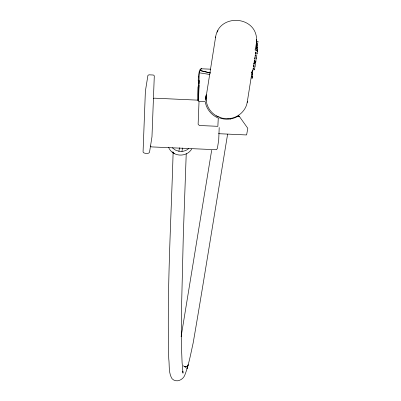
<?xml version="1.0" encoding="UTF-8"?>
<svg xmlns="http://www.w3.org/2000/svg" width="401" height="401" viewBox="0 0 401 401"><rect width="100%" height="100%" fill="white"/><g stroke="black" fill="none" stroke-linecap="round" stroke-linejoin="round"><path stroke-width="0.6" d="M252.184 75.804L252.154 75.749M256.71 40.676L255.678 48.907M254.51 69.939L254.535 69.137M254.53 69.418L254.555 68.601M254.765 68.345L254.805 67.007M255.016 66.756L255.041 65.954M255.031 66.24L255.056 65.418M255.267 65.162L255.312 63.829M255.517 63.574L255.562 62.235L255.547 62.772M255.798 61.183L255.773 61.985L255.813 60.646M256.023 60.391L256.064 59.052M256.274 58.802L256.299 58M256.294 58.285L256.319 57.463M256.53 57.208L256.57 55.874M256.78 55.619L256.805 54.817M257.056 53.228L257.031 54.025L257.076 52.691M257.372 44.947L257.367 45.233L257.392 44.411M257.282 52.436L257.327 51.097L257.307 51.634M257.442 48.295L257.482 46.962L257.467 47.498M257.617 43.639L257.597 44.155L257.627 43.358M257.562 50.045L257.537 50.847L257.577 49.508M257.693 46.706L257.738 45.368M257.853 42.566L257.893 41.228L257.878 41.764M254.139 62.731L254.164 62.626M255.397 54.777L255.407 54.581M255.678 53.077L255.668 53.273M256.154 50.005L256.164 49.804M198.936 83.764L199.061 80.426L198.289 100.716M252.59 71.258L252.635 70.1M143.067 151.909L145.383 91.197L147.919 75.413L148.911 74.817L153.307 75.017L153.974 75.323L154.29 76.09L151.974 136.801L149.533 152.205C149.157 154.159 143.904 153.583 143.132 152.3M197.472 100.38L197.994 86.736M198.219 80.912L198.365 77.052L199.417 70.431M198.229 100.355L199.357 70.782M198.445 101.468L199.066 85.333M219.202 127.498L218.725 139.959L217.377 148.485L216.445 149.733L151.463 146.896L150.2 145.959M252.124 75.558L252.259 72.04M252.289 74.887L252.289 73.383M252.429 71.263L252.47 70.155M256.089 49.173L256.294 43.759M256.429 40.295L256.475 39.113M256.194 49.333L256.394 44.005M256.44 42.822L256.575 39.273M257.247 49.178L257.267 48.621M173.132 151.939C171.127 220.876 166.866 289.883 168.761 358.865C169.603 365.451 168.39 372.885 172.039 378.709C176.3 383.251 183.382 379.892 185.021 374.554C188.916 364.379 190.776 353.557 193.162 342.955C199.207 308.088 204.886 273.141 210.595 238.214L227.613 134.155M186.234 153.618L183.332 234.63L181.548 307.798L181.503 347.461L182.084 362.479L183.006 373.166L182.671 371.156M254.154 62.822L254.149 62.536M252.159 76.696L252.069 77.017L252.164 76.566M256.244 45.128L256.294 44.14M252.946 70.09L252.971 69.719L253.477 69.599L252.976 69.759M253.201 68.501L253.221 68.13L253.728 68.01L253.226 68.165L253.166 68.616L253.226 68.165M253.452 66.907L253.472 66.536L253.978 66.416L253.472 66.536M253.703 65.318L253.723 64.947L254.234 64.827L253.728 64.982L253.668 65.433L253.728 64.982M253.958 63.729L253.978 63.353L254.485 63.233L253.983 63.393L253.918 63.839L253.983 63.393M254.209 62.135L254.229 61.764L254.735 61.644L254.229 61.764L254.174 62.25L254.234 61.804M254.46 60.546L254.48 60.175L254.986 60.055L254.485 60.21L254.424 60.661L254.485 60.21M254.71 58.952L254.735 58.581L255.242 58.461L254.67 58.987L254.735 58.621M254.966 57.363L254.986 56.992L255.492 56.872L254.986 56.992L254.921 57.398L254.991 57.027M255.216 55.774L255.236 55.398L255.743 55.278L255.171 55.809L255.242 55.438M255.467 54.18L255.487 53.809L255.993 53.689L255.492 53.844M255.718 52.591L255.743 52.22L256.249 52.1L255.748 52.255L255.683 52.706L255.748 52.255M255.973 50.997L255.993 50.626L256.5 50.506L255.993 50.626M252.104 76.561L252.149 76.06L252.114 76.451M252.906 70.125L252.595 71.719M205.934 96.004L205.868 100.706M256.585 38.707C255.221 15.444 219.182 13.744 215.638 36.842L206.304 95.729L206.38 101.623A20.727 20.075 9 0 0 216.395 115.889L222.089 118.16L228.094 118.696M252.124 77.503L252.224 76.12L252.013 78.471L252.179 77.799M188.801 148.515C186.159 150.886 182.41 151.904 178.926 151.282L179.488 147.723M181.964 151.423L182.515 147.949M205.482 98.857L206.084 95.077M227.953 118.706C237.051 118.475 245.592 111.558 247.191 102.511L252.134 71.348M252.364 72.947L252.199 73.619M215.477 37.814L215.638 36.842M206.304 95.729L206.465 94.756M247.191 102.511L247.352 101.538M198.365 77.052L198.425 76.696M211.663 150.24L181.112 336.71M205.518 99.513L206.119 97.724M218.289 117.764L217.863 126.32L199.347 125.498L198.119 124.2L199.041 101.263L205.187 101.548A21.905 21.213 9 0 0 218.164 118.034L218.179 118.004M217.172 32.17L217.537 31.448M217.618 31.288L217.979 30.576M191.753 148.987C186.41 157.783 172.35 156.961 168.52 147.187M199.768 69.689L201.593 68.792L210.68 69.188M246.615 134.931L247.803 128.32L239.307 116.365L238.49 115.994L237.181 116.681M230.159 119.102L231.583 118.16M153.433 98.501L154.38 98.17L198.164 100.165M237.227 116.656C231.808 119.613 225.116 120.024 219.357 117.839M184.64 366.775L186.605 366.529L184.38 366.649M256.259 42.912L256.755 42.932M218.52 133.688L246.279 134.942M200.094 72.932L209.868 74.481M178.926 151.282L175.337 150.049L172.335 147.768M210.45 72.972L200.169 70.546L210.525 73.002M256.56 48.721L257.612 49.183M216.395 115.889L218.199 116.816M183.357 365.787L186.089 367.632M172.149 151.854L174.275 153.463M182.746 371.361L182.976 371.857M255.206 49.579L255.146 50.08L255.206 49.579M251.653 72.035L251.612 72.391L251.653 72.035M188.144 364.81L186.996 368.529L188.144 364.81M200.315 69.183L200.61 69.022L200.315 69.183M238.43 116.019L238.124 116.14L238.43 116.019M201.578 68.771L201.217 68.822L201.593 68.792M239.262 116.32L239.011 116.1L239.307 116.365"/></g></svg>
